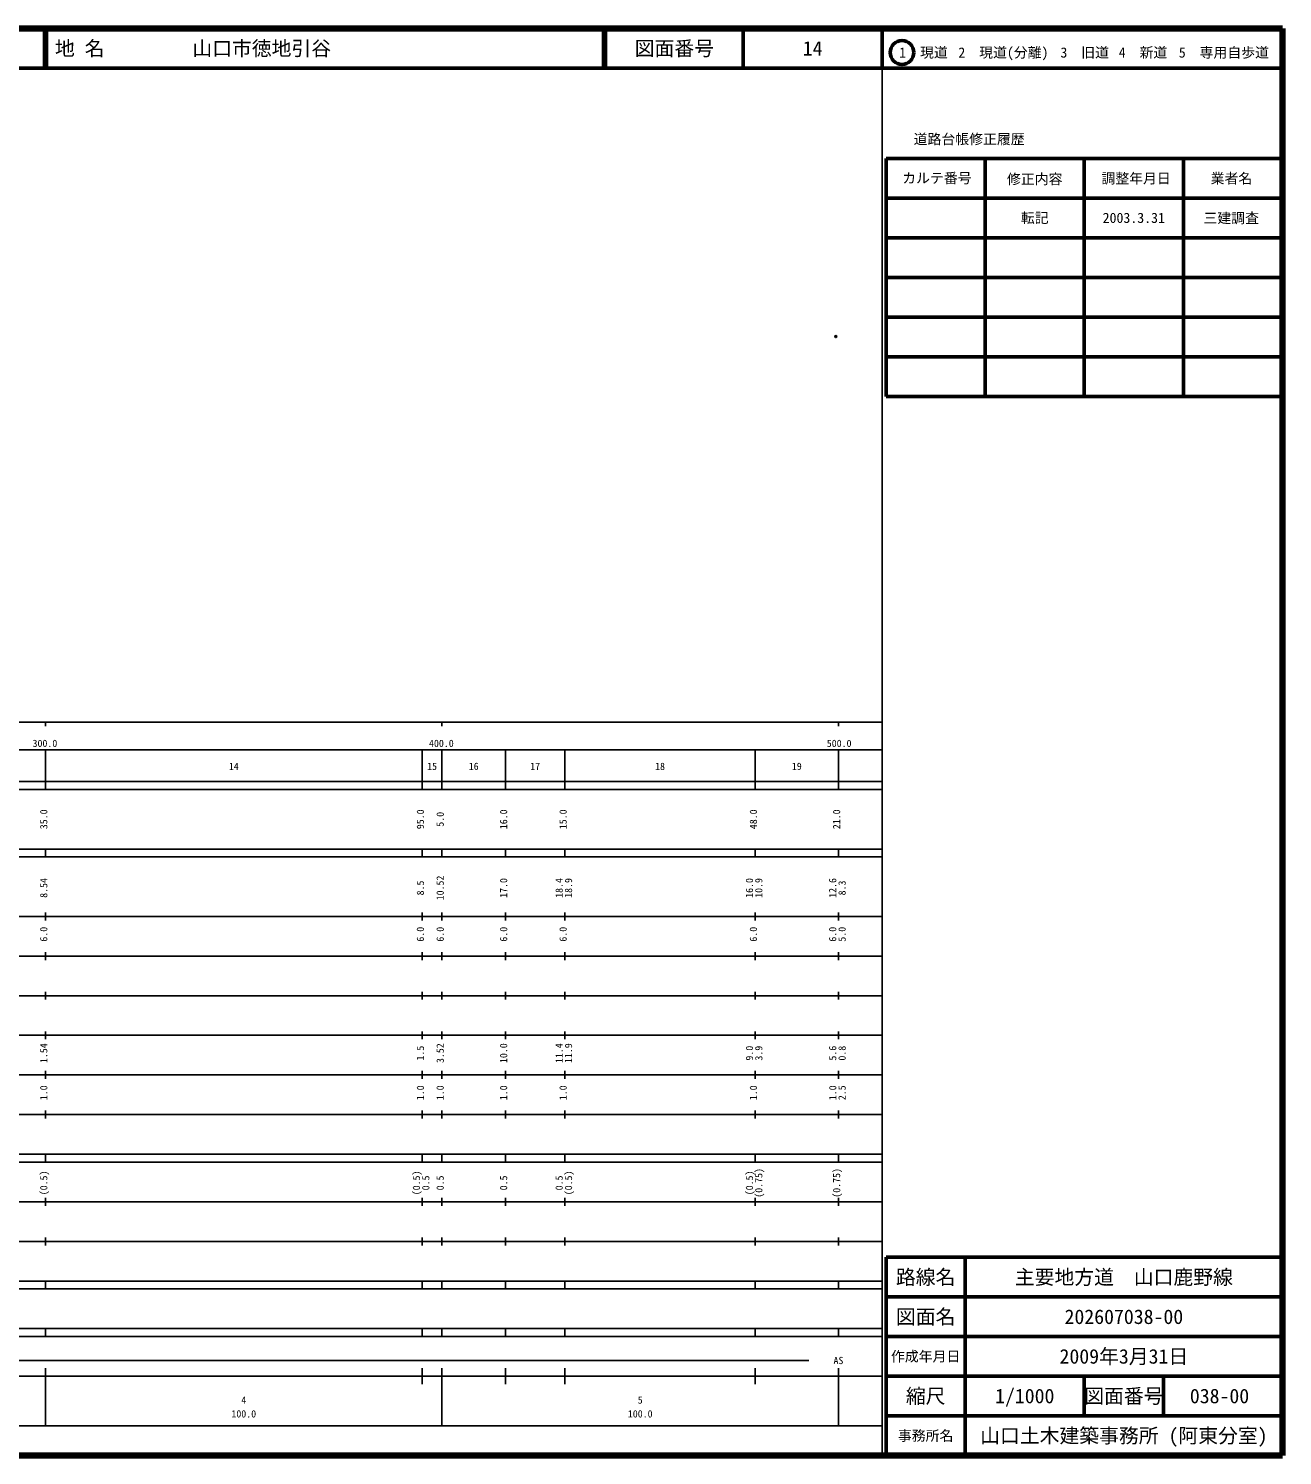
# Model space of a CAD drawing. Units: millimetres on the paper. Extents: x 40 to 680, y 20 to 380.
# Drawn here: x 363.7 to 680, y 20 to 380 of the extents above; entities that cross this region are included whole.
import ezdxf
from ezdxf.enums import TextEntityAlignment as Align

# ---------------------------------------------------------------- set-up
doc = ezdxf.new("R2010")
doc.units = ezdxf.units.MM
doc.header["$PDMODE"] = 32
doc.header["$PDSIZE"] = 0.5
doc.layers.add('M-OTRS', color=6, linetype='Continuous')
doc.layers.add('M-TTL-TXT', color=7, linetype='Continuous')
for name, color, linetype, lineweight in [('M-TTL', 2, 'Continuous', 140), ('M-TTL-BAND', 7, 'Continuous', 25), ('M-TTL-FRAM', 2, 'Continuous', 50), ('M-TTL-LINE', 7, 'Continuous', 50)]:
    doc.layers.add(name, color=color, linetype=linetype, lineweight=lineweight)
doc.styles.add('ＭＳ ゴシック', font='')
doc.styles.get('ＭＳ ゴシック').set_extended_font_data('MS Gothic')

msp = doc.modelspace()

# ---------------------------------------------------------------- linework, layer by layer
at = {"layer": 'M-OTRS'}
msp.add_point((567.313, 302.301), dxfattribs=at)
at = {"layer": 'M-TTL'}
for p, q in [((680, 380), (40, 380)), ((680, 20), (680, 380)), ((40, 20), (680, 20))]:
    msp.add_line(p, q, dxfattribs=at)
at = {"layer": 'M-TTL-BAND'}
for p, q in [((579, 20), (579, 370)), ((40, 205), (579, 205)), ((368, 205), (368, 204)), ((468, 205), (468, 204)), ((568, 205), (568, 204)), ((68, 198), (579, 198)), ((368, 188), (368, 198)), ((463, 188), (463, 198)), ((468, 188), (468, 198)), ((484, 188), (484, 198)), ((499, 188), (499, 198)), ((547, 188), (547, 198)), ((568, 188), (568, 198)), ((40, 190), (579, 190)), ((40, 188), (579, 188)), ((40, 173), (579, 173)), ((368, 171), (368, 173)), ((463, 171), (463, 173)), ((468, 171), (468, 173)), ((484, 171), (484, 173)), ((499, 171), (499, 173)), ((547, 171), (547, 173)), ((568, 171), (568, 173)), ((40, 171), (579, 171)), ((40, 156), (579, 156)), ((368, 155), (368, 157)), ((463, 155), (463, 157)), ((468, 155), (468, 157)), ((484, 155), (484, 157)), ((499, 155), (499, 157)), ((547, 155), (547, 157)), ((568, 155), (568, 157)), ((46, 146), (579, 146)), ((368, 145), (368, 147)), ((463, 145), (463, 147)), ((468, 145), (468, 147)), ((484, 145), (484, 147)), ((499, 145), (499, 147)), ((547, 145), (547, 147)), ((568, 145), (568, 147)), ((368, 135), (368, 137)), ((463, 135), (463, 137)), ((468, 135), (468, 137)), ((484, 135), (484, 137)), ((499, 135), (499, 137)), ((547, 135), (547, 137)), ((568, 135), (568, 137)), ((52, 136), (579, 136)), ((46, 126), (579, 126)), ((368, 125), (368, 127)), ((463, 125), (463, 127)), ((468, 125), (468, 127)), ((484, 125), (484, 127)), ((499, 125), (499, 127)), ((547, 125), (547, 127)), ((568, 125), (568, 127)), ((52, 116), (579, 116)), ((368, 115), (368, 117)), ((463, 115), (463, 117)), ((468, 115), (468, 117)), ((484, 115), (484, 117)), ((499, 115), (499, 117)), ((547, 115), (547, 117)), ((568, 115), (568, 117)), ((46, 106), (579, 106)), ((368, 105), (368, 107)), ((463, 105), (463, 107)), ((468, 105), (468, 107)), ((484, 105), (484, 107)), ((499, 105), (499, 107)), ((547, 105), (547, 107)), ((568, 105), (568, 107)), ((40, 96), (579, 96)), ((40, 94), (579, 94)), ((368, 94), (368, 96)), ((463, 94), (463, 96)), ((468, 94), (468, 96)), ((484, 94), (484, 96)), ((499, 94), (499, 96)), ((547, 94), (547, 96)), ((568, 94), (568, 96)), ((49, 84), (579, 84)), ((368, 83), (368, 85)), ((463, 83), (463, 85)), ((468, 83), (468, 85)), ((484, 83), (484, 85)), ((499, 83), (499, 85)), ((547, 83), (547, 85)), ((568, 83), (568, 85)), ((40, 74), (579, 74)), ((368, 73), (368, 75)), ((463, 73), (463, 75)), ((468, 73), (468, 75)), ((484, 73), (484, 75)), ((499, 73), (499, 75)), ((547, 73), (547, 75)), ((568, 73), (568, 75)), ((40, 64), (579, 64)), ((40, 62), (579, 62)), ((368, 62), (368, 64)), ((463, 62), (463, 64)), ((468, 62), (468, 64)), ((484, 62), (484, 64)), ((499, 62), (499, 64)), ((547, 62), (547, 64)), ((568, 62), (568, 64)), ((40, 52), (579, 52)), ((368, 50), (368, 52)), ((463, 50), (463, 52)), ((468, 50), (468, 52)), ((484, 50), (484, 52)), ((499, 50), (499, 52)), ((547, 50), (547, 52)), ((568, 50), (568, 52)), ((40, 50), (579, 50)), ((71, 44), (560.5, 44)), ((40, 40), (579, 40)), ((368, 27.5), (368, 42)), ((463, 38), (463, 42)), ((468, 27.5), (468, 42)), ((484, 38), (484, 42)), ((499, 38), (499, 42)), ((547, 38), (547, 42)), ((568, 27.5), (568, 42)), ((68, 27.5), (579, 27.5))]:
    msp.add_line(p, q, dxfattribs=at)
at = {"layer": 'M-TTL-FRAM'}
for p, q in [((580, 347.197), (580, 287.197)), ((580, 347.197), (680, 347.197)), ((580, 287.197), (680, 287.197)), ((680, 70), (580, 70)), ((580, 70), (580, 20))]:
    msp.add_line(p, q, dxfattribs=at)
at = {"layer": 'M-TTL-LINE'}
for p, q in [((367.75, 380), (367.75, 370)), ((368.25, 380), (368.25, 370)), ((508.747, 380), (508.747, 370)), ((509.247, 380), (509.247, 370)), ((543.997, 380), (543.997, 370)), ((579, 380), (579, 370)), ((40, 370), (680, 370)), ((605, 347.197), (605, 287.197)), ((630, 347.197), (630, 287.197)), ((655, 347.197), (655, 287.197)), ((580, 337.197), (680, 337.197)), ((580, 327.197), (680, 327.197)), ((580, 317.197), (680, 317.197)), ((580, 307.197), (680, 307.197)), ((580, 297.197), (680, 297.197)), ((600, 70), (600, 20)), ((680, 60), (580, 60)), ((680, 50), (580, 50)), ((680, 40), (580, 40)), ((630, 40), (630, 30)), ((650, 40), (650, 30)), ((680, 30), (580, 30))]:
    msp.add_line(p, q, dxfattribs=at)
msp.add_circle((584.031, 373.958), 3, dxfattribs=at)

# ---------------------------------------------------------------- texts
at = {"layer": 'M-TTL-BAND', "style": 'ＭＳ ゴシック'}
for s, p in [('300.0', (367.844, 198.195)), ('400.0', (467.844, 198.195)), ('500.0', (568.179, 198.195)), ('14', (415.5, 192.405)), ('15', (465.5, 192.405)), ('16', (476, 192.405)), ('17', (491.5, 192.405)), ('18', (523, 192.405)), ('19', (557.5, 192.405)), ('AS', (568, 42.5)), ('4', (418, 32.523)), ('5', (518, 32.523)), ('100.0', (418, 29.033)), ('100.0', (518, 29.033))]:
    msp.add_text(s, height=1.833, dxfattribs=at).set_placement(p, align=Align.BOTTOM_CENTER)
for s, p in [('35.0', (369, 180.5)), ('95.0', (464, 180.5)), ('5.0', (469, 180.5)), ('16.0', (485, 180.5)), ('15.0', (500, 180.5)), ('48.0', (548, 180.5)), ('21.0', (569, 180.5)), ('10.52', (469, 163.174)), ('8.54', (369, 163.174)), ('8.5', (464, 163.174)), ('17.0', (485, 163.174)), ('18.4', (499, 163.174)), ('18.9', (501.37, 163.174)), ('16.0', (547, 163.174)), ('10.9', (549.37, 163.174)), ('12.6', (568, 163.174)), ('8.3', (570.37, 163.174)), ('6.0', (369, 151.5)), ('6.0', (464, 151.5)), ('6.0', (469, 151.5)), ('6.0', (485, 151.5)), ('6.0', (500, 151.5)), ('6.0', (548, 151.5)), ('6.0', (568, 151.5)), ('5.0', (570.37, 151.5)), ('1.54', (369, 121.5)), ('1.5', (464, 121.5)), ('3.52', (469, 121.5)), ('10.0', (485, 121.5)), ('11.4', (499, 121.5)), ('11.9', (501.37, 121.5)), ('9.0', (547, 121.5)), ('3.9', (549.37, 121.5)), ('5.6', (568, 121.5)), ('0.8', (570.37, 121.5)), ('1.0', (369, 111.5)), ('1.0', (464, 111.5)), ('1.0', (469, 111.5)), ('1.0', (485, 111.5)), ('1.0', (500, 111.5)), ('1.0', (548, 111.5)), ('1.0', (568, 111.5)), ('2.5', (570.37, 111.5)), ('(0.5)', (369, 88.764)), ('(0.5)', (463, 88.764)), ('0.5', (465.37, 88.764)), ('0.5', (469, 88.764)), ('0.5', (485, 88.764)), ('0.5', (499, 88.764)), ('(0.5)', (501.37, 88.764)), ('(0.5)', (547, 88.764)), ('(0.75)', (549.37, 88.764)), ('(0.75)', (569, 88.764))]:
    msp.add_text(s, height=1.833, rotation=90, dxfattribs=at).set_placement(p, align=Align.BOTTOM_CENTER)
at = {"layer": 'M-TTL-TXT', "style": 'ＭＳ ゴシック'}
for s, p in [('地 名', (370.38, 375)), ('山口市徳地引谷', (405.024, 375))]:
    msp.add_text(s, height=3.666, dxfattribs=at).set_placement(p, align=Align.MIDDLE_LEFT)
for s, height, p in [('図面番号', 3.666, (526.622, 375)), ('14', 3.666, (561.497, 375)), ('1\u3000現道', 2.566, (589.448, 373.958)), ('2\u3000現道(分離)', 2.566, (609.619, 373.958)), ('3\u3000旧道', 2.566, (630.121, 373.958)), ('4\u3000新道', 2.566, (644.824, 373.958)), ('5\u3000専用自歩道', 2.566, (665.228, 373.958)), ('道路台帳修正履歴', 2.566, (600.968, 352.113)), ('カルテ番号', 2.566, (592.839, 342.277)), ('修正内容', 2.566, (617.509, 342.023)), ('調整年月日', 2.566, (643.089, 342.197)), ('業者名', 2.566, (667.134, 342.197)), ('転記', 2.566, (617.5, 332.245)), ('2003.3.31', 2.566, (642.5, 332.245)), ('三建調査', 2.566, (667.077, 332.189)), ('路線名', 3.666, (590, 65)), ('路線名', 3.666, (590, 65)), ('主要地方道\u3000山口鹿野線', 3.666, (640, 65)), ('図面名', 3.666, (590, 55)), ('図面名', 3.666, (590, 55)), ('202607038-00', 3.666, (640, 55)), ('2009年3月31日', 3.666, (640, 45)), ('作成年月日', 2.566, (590, 45)), ('作成年月日', 2.566, (590, 45)), ('縮尺', 3.666, (590, 35)), ('縮尺', 3.666, (590, 35)), ('1/1000', 3.666, (615, 35)), ('図面番号', 3.666, (640, 35)), ('図面番号', 3.666, (640, 35)), ('038-00', 3.666, (664.125, 35)), ('事務所名', 2.566, (590, 25)), ('事務所名', 2.566, (590, 25)), ('山口土木建築事務所 (阿東分室)', 3.666, (640, 25))]:
    msp.add_text(s, height=height, dxfattribs=at).set_placement(p, align=Align.MIDDLE_CENTER)

doc.saveas('drawing.dxf')
